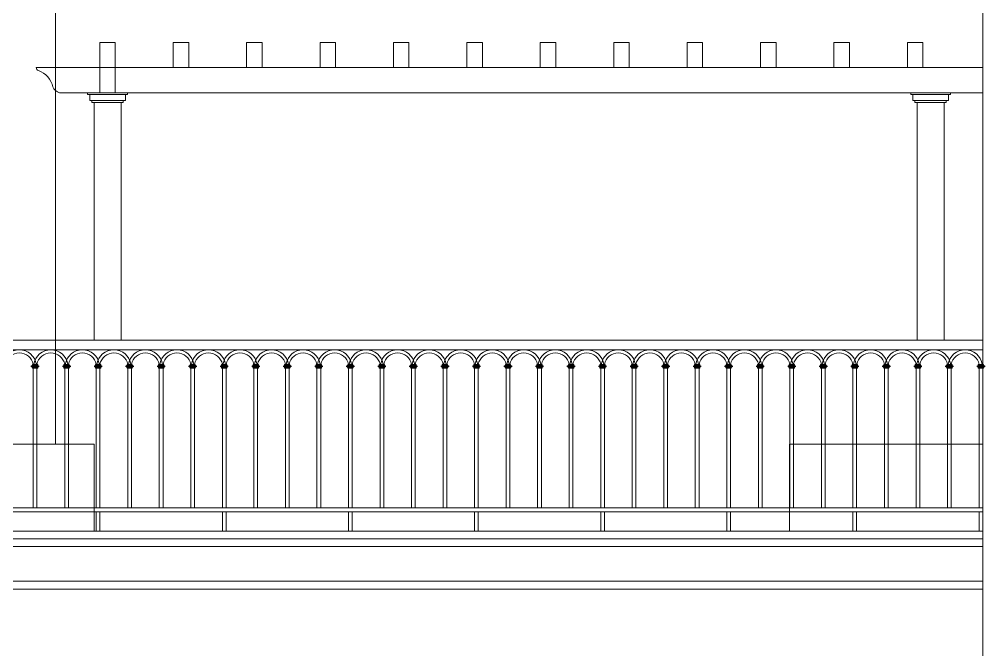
# Model space of a CAD drawing. Header units: millimetres. Extents: x 33748 to 451939, y -263262 to 62681.
# Drawn here: x 348388 to 353385, y -180863 to -177598 of the extents above; entities that cross this region are included whole.
import ezdxf

# ---------------------------------------------------------------- set-up
doc = ezdxf.new("R2010")
doc.units = ezdxf.units.MM
for name, color, linetype, lineweight in [('-FURNITURE', 46, 'Continuous', 9), ('-HATCH', 8, 'Continuous', 5), ('-LINE1', 7, 'Continuous', 18)]:
    doc.layers.add(name, color=color, linetype=linetype, lineweight=lineweight)

# ---------------------------------------------------------------- blocks, each defined once
blk = doc.blocks.new('A$C40d04d36')
for p, q in [((8.8, 988.8), (6557, 988.8)), ((8.8, 938.8), (6557, 938.8)), ((1640.3, 859), (1632, 854)), ((1632, 854), (1632, 852)), ((1641.8, 854), (1632, 854)), ((1632, 852), (1640.3, 847)), ((1641.8, 852), (1632, 852)), ((1637.9, 863), (1637.9, 861)), ((1637.9, 863), (1641.8, 863)), ((1637.9, 861), (1640.3, 861)), ((1640.3, 861), (1640.3, 859)), ((1640.3, 861), (1641.8, 861)), ((1640.3, 859), (1662.6, 859)), ((1641.8, 863), (1661, 863)), ((1661, 861), (1641.8, 861)), ((1641.8, 852), (1641.8, 854)), ((1641.8, 854), (1661, 854)), ((1641.8, 852), (1661, 852)), ((1661, 863), (1665, 863)), ((1661, 861), (1662.6, 861)), ((1661, 854), (1661, 852)), ((1661, 854), (1670.9, 854)), ((1661, 852), (1670.9, 852)), ((1662.6, 859), (1662.6, 861)), ((1662.6, 861), (1665, 861)), ((1670.9, 854), (1662.6, 859)), ((1662.6, 847), (1670.9, 852)), ((1665, 861), (1665, 863)), ((1670.9, 852), (1670.9, 854)), ((1803.4, 859), (1795.2, 854)), ((1795.2, 854), (1795.2, 852)), ((1805, 854), (1795.2, 854)), ((1795.2, 852), (1803.4, 847)), ((1805, 852), (1795.2, 852)), ((1801, 863), (1801, 861)), ((1801, 863), (1805, 863)), ((1801, 861), (1803.4, 861)), ((1803.4, 861), (1803.4, 859)), ((1803.4, 861), (1805, 861)), ((1803.4, 859), (1825.8, 859)), ((1805, 863), (1824.2, 863)), ((1824.2, 861), (1805, 861)), ((1805, 852), (1805, 854)), ((1805, 854), (1824.2, 854)), ((1805, 852), (1824.2, 852)), ((1824.2, 863), (1828.2, 863)), ((1824.2, 861), (1825.8, 861)), ((1824.2, 854), (1824.2, 852)), ((1824.2, 854), (1834.1, 854)), ((1824.2, 852), (1834.1, 852)), ((1825.8, 859), (1825.8, 861)), ((1825.8, 861), (1828.2, 861)), ((1834.1, 854), (1825.8, 859)), ((1825.8, 847), (1834.1, 852)), ((1828.2, 861), (1828.2, 863)), ((1834.1, 852), (1834.1, 854)), ((1966.6, 859), (1958.4, 854)), ((1958.4, 854), (1958.4, 852)), ((1968.2, 854), (1958.4, 854)), ((1958.4, 852), (1966.6, 847)), ((1968.2, 852), (1958.4, 852)), ((1964.2, 863), (1964.2, 861)), ((1964.2, 863), (1968.2, 863)), ((1964.2, 861), (1966.6, 861)), ((1966.6, 861), (1966.6, 859)), ((1966.6, 861), (1968.2, 861)), ((1966.6, 859), (1989, 859)), ((1968.2, 863), (1987.4, 863)), ((1987.4, 861), (1968.2, 861)), ((1968.2, 852), (1968.2, 854)), ((1968.2, 854), (1987.4, 854)), ((1968.2, 852), (1987.4, 852)), ((1987.4, 863), (1991.4, 863)), ((1987.4, 861), (1989, 861)), ((1987.4, 854), (1987.4, 852)), ((1987.4, 854), (1997.3, 854)), ((1987.4, 852), (1997.3, 852)), ((1989, 859), (1989, 861)), ((1989, 861), (1991.4, 861)), ((1997.3, 854), (1989, 859)), ((1989, 847), (1997.3, 852)), ((1991.4, 861), (1991.4, 863)), ((1997.3, 852), (1997.3, 854)), ((2129.8, 859), (2121.6, 854)), ((2121.6, 854), (2121.6, 852)), ((2131.4, 854), (2121.6, 854)), ((2121.6, 852), (2129.8, 847)), ((2131.4, 852), (2121.6, 852)), ((2127.4, 863), (2127.4, 861)), ((2127.4, 863), (2131.4, 863)), ((2127.4, 861), (2129.8, 861)), ((2129.8, 861), (2129.8, 859)), ((2129.8, 861), (2131.4, 861)), ((2129.8, 859), (2152.2, 859)), ((2131.4, 863), (2150.6, 863)), ((2150.6, 861), (2131.4, 861)), ((2131.4, 852), (2131.4, 854)), ((2131.4, 854), (2150.6, 854)), ((2131.4, 852), (2150.6, 852)), ((2150.6, 863), (2154.6, 863)), ((2150.6, 861), (2152.2, 861)), ((2150.6, 854), (2150.6, 852)), ((2150.6, 854), (2160.5, 854)), ((2150.6, 852), (2160.5, 852)), ((2152.2, 859), (2152.2, 861)), ((2152.2, 861), (2154.6, 861)), ((2160.5, 854), (2152.2, 859)), ((2152.2, 847), (2160.5, 852)), ((2154.6, 861), (2154.6, 863)), ((2160.5, 852), (2160.5, 854)), ((2293, 859), (2284.8, 854)), ((2284.8, 854), (2284.8, 852)), ((2294.6, 854), (2284.8, 854)), ((2284.8, 852), (2293, 847)), ((2294.6, 852), (2284.8, 852)), ((2290.6, 863), (2290.6, 861)), ((2290.6, 863), (2294.6, 863)), ((2290.6, 861), (2293, 861)), ((2293, 861), (2293, 859)), ((2293, 861), (2294.6, 861)), ((2293, 859), (2315.4, 859)), ((2294.6, 863), (2313.8, 863)), ((2313.8, 861), (2294.6, 861)), ((2294.6, 852), (2294.6, 854)), ((2294.6, 854), (2313.8, 854)), ((2294.6, 852), (2313.8, 852)), ((2313.8, 863), (2317.8, 863)), ((2313.8, 861), (2315.4, 861)), ((2313.8, 854), (2313.8, 852)), ((2313.8, 854), (2323.7, 854)), ((2313.8, 852), (2323.7, 852)), ((2315.4, 859), (2315.4, 861)), ((2315.4, 861), (2317.8, 861)), ((2323.7, 854), (2315.4, 859)), ((2315.4, 847), (2323.7, 852)), ((2317.8, 861), (2317.8, 863)), ((2323.7, 852), (2323.7, 854)), ((2456.2, 859), (2448, 854)), ((2448, 854), (2448, 852)), ((2457.8, 854), (2448, 854)), ((2448, 852), (2456.2, 847)), ((2457.8, 852), (2448, 852)), ((2453.8, 863), (2453.8, 861)), ((2453.8, 863), (2457.8, 863)), ((2453.8, 861), (2456.2, 861)), ((2456.2, 861), (2456.2, 859)), ((2456.2, 861), (2457.8, 861)), ((2456.2, 859), (2478.6, 859)), ((2457.8, 863), (2477, 863)), ((2477, 861), (2457.8, 861)), ((2457.8, 852), (2457.8, 854)), ((2457.8, 854), (2477, 854)), ((2457.8, 852), (2477, 852)), ((2477, 863), (2481, 863)), ((2477, 861), (2478.6, 861)), ((2477, 854), (2477, 852)), ((2477, 854), (2486.9, 854)), ((2477, 852), (2486.9, 852)), ((2478.6, 859), (2478.6, 861)), ((2478.6, 861), (2481, 861)), ((2486.9, 854), (2478.6, 859)), ((2478.6, 847), (2486.9, 852)), ((2481, 861), (2481, 863)), ((2486.9, 852), (2486.9, 854)), ((2619.4, 859), (2611.2, 854)), ((2611.2, 854), (2611.2, 852)), ((2621, 854), (2611.2, 854)), ((2611.2, 852), (2619.4, 847)), ((2621, 852), (2611.2, 852)), ((2617, 863), (2617, 861)), ((2617, 863), (2621, 863)), ((2617, 861), (2619.4, 861)), ((2619.4, 861), (2619.4, 859)), ((2619.4, 861), (2621, 861)), ((2619.4, 859), (2641.8, 859)), ((2621, 863), (2640.2, 863)), ((2640.2, 861), (2621, 861)), ((2621, 852), (2621, 854)), ((2621, 854), (2640.2, 854)), ((2621, 852), (2640.2, 852)), ((2640.2, 863), (2644.2, 863)), ((2640.2, 861), (2641.8, 861)), ((2640.2, 854), (2640.2, 852)), ((2640.2, 854), (2650.1, 854)), ((2640.2, 852), (2650.1, 852)), ((2641.8, 859), (2641.8, 861)), ((2641.8, 861), (2644.2, 861)), ((2650.1, 854), (2641.8, 859)), ((2641.8, 847), (2650.1, 852)), ((2644.2, 861), (2644.2, 863)), ((2650.1, 852), (2650.1, 854)), ((2782.6, 859), (2774.4, 854)), ((2774.4, 854), (2774.4, 852)), ((2784.2, 854), (2774.4, 854)), ((2774.4, 852), (2782.6, 847)), ((2784.2, 852), (2774.4, 852)), ((2780.2, 863), (2780.2, 861)), ((2780.2, 863), (2784.2, 863)), ((2780.2, 861), (2782.6, 861)), ((2782.6, 861), (2782.6, 859)), ((2782.6, 861), (2784.2, 861)), ((2782.6, 859), (2805, 859)), ((2784.2, 863), (2803.4, 863)), ((2803.4, 861), (2784.2, 861)), ((2784.2, 852), (2784.2, 854)), ((2784.2, 854), (2803.4, 854)), ((2784.2, 852), (2803.4, 852)), ((2803.4, 863), (2807.4, 863)), ((2803.4, 861), (2805, 861)), ((2803.4, 854), (2803.4, 852)), ((2803.4, 854), (2813.3, 854)), ((2803.4, 852), (2813.3, 852)), ((2805, 859), (2805, 861)), ((2805, 861), (2807.4, 861)), ((2813.3, 854), (2805, 859)), ((2805, 847), (2813.3, 852)), ((2807.4, 861), (2807.4, 863)), ((2813.3, 852), (2813.3, 854)), ((2945.8, 859), (2937.6, 854)), ((2937.6, 854), (2937.6, 852)), ((2947.4, 854), (2937.6, 854)), ((2937.6, 852), (2945.8, 847)), ((2947.4, 852), (2937.6, 852)), ((2943.4, 863), (2943.4, 861)), ((2943.4, 863), (2947.4, 863)), ((2943.4, 861), (2945.8, 861)), ((2945.8, 861), (2945.8, 859)), ((2945.8, 861), (2947.4, 861)), ((2945.8, 859), (2968.2, 859)), ((2947.4, 863), (2966.6, 863)), ((2966.6, 861), (2947.4, 861)), ((2947.4, 852), (2947.4, 854)), ((2947.4, 854), (2966.6, 854)), ((2947.4, 852), (2966.6, 852)), ((2966.6, 863), (2970.6, 863)), ((2966.6, 861), (2968.2, 861)), ((2966.6, 854), (2966.6, 852)), ((2966.6, 854), (2976.5, 854)), ((2966.6, 852), (2976.5, 852)), ((2968.2, 859), (2968.2, 861)), ((2968.2, 861), (2970.6, 861)), ((2976.5, 854), (2968.2, 859)), ((2968.2, 847), (2976.5, 852)), ((2970.6, 861), (2970.6, 863)), ((2976.5, 852), (2976.5, 854)), ((3109, 859), (3100.8, 854)), ((3100.8, 854), (3100.8, 852)), ((3110.6, 854), (3100.8, 854)), ((3100.8, 852), (3109, 847)), ((3110.6, 852), (3100.8, 852)), ((3106.6, 863), (3106.6, 861)), ((3106.6, 863), (3110.6, 863)), ((3106.6, 861), (3109, 861)), ((3109, 861), (3109, 859)), ((3109, 861), (3110.6, 861)), ((3109, 859), (3131.4, 859)), ((3110.6, 863), (3129.8, 863)), ((3129.8, 861), (3110.6, 861)), ((3110.6, 852), (3110.6, 854)), ((3110.6, 854), (3129.8, 854)), ((3110.6, 852), (3129.8, 852)), ((3129.8, 863), (3133.8, 863)), ((3129.8, 861), (3131.4, 861)), ((3129.8, 854), (3129.8, 852)), ((3129.8, 854), (3139.7, 854)), ((3129.8, 852), (3139.7, 852)), ((3131.4, 859), (3131.4, 861)), ((3131.4, 861), (3133.8, 861)), ((3139.7, 854), (3131.4, 859)), ((3131.4, 847), (3139.7, 852)), ((3133.8, 861), (3133.8, 863)), ((3139.7, 852), (3139.7, 854)), ((3272.2, 859), (3264, 854)), ((3264, 854), (3264, 852)), ((3273.8, 854), (3264, 854)), ((3264, 852), (3272.2, 847)), ((3273.8, 852), (3264, 852)), ((3269.8, 863), (3269.8, 861)), ((3269.8, 863), (3273.8, 863)), ((3269.8, 861), (3272.2, 861)), ((3272.2, 861), (3272.2, 859)), ((3272.2, 861), (3273.8, 861)), ((3272.2, 859), (3294.6, 859)), ((3273.8, 863), (3293, 863)), ((3293, 861), (3273.8, 861)), ((3273.8, 852), (3273.8, 854)), ((3273.8, 854), (3293, 854)), ((3273.8, 852), (3293, 852)), ((3293, 863), (3297, 863)), ((3293, 861), (3294.6, 861)), ((3293, 854), (3293, 852)), ((3293, 854), (3302.9, 854)), ((3293, 852), (3302.9, 852)), ((3294.6, 859), (3294.6, 861)), ((3294.6, 861), (3297, 861)), ((3302.9, 854), (3294.6, 859)), ((3294.6, 847), (3302.9, 852)), ((3297, 861), (3297, 863)), ((3302.9, 852), (3302.9, 854)), ((3435.4, 859), (3427.2, 854)), ((3427.2, 854), (3427.2, 852)), ((3437, 854), (3427.2, 854)), ((3427.2, 852), (3435.4, 847)), ((3437, 852), (3427.2, 852)), ((3433, 863), (3433, 861)), ((3433, 863), (3437, 863)), ((3433, 861), (3435.4, 861)), ((3435.4, 861), (3435.4, 859)), ((3435.4, 861), (3437, 861)), ((3435.4, 859), (3457.8, 859)), ((3437, 863), (3456.2, 863)), ((3456.2, 861), (3437, 861)), ((3437, 852), (3437, 854)), ((3437, 854), (3456.2, 854)), ((3437, 852), (3456.2, 852)), ((3456.2, 863), (3460.2, 863)), ((3456.2, 861), (3457.8, 861)), ((3456.2, 854), (3456.2, 852)), ((3456.2, 854), (3466.1, 854)), ((3456.2, 852), (3466.1, 852)), ((3457.8, 859), (3457.8, 861)), ((3457.8, 861), (3460.2, 861)), ((3466.1, 854), (3457.8, 859)), ((3457.8, 847), (3466.1, 852)), ((3460.2, 861), (3460.2, 863)), ((3466.1, 852), (3466.1, 854)), ((3598.6, 859), (3590.4, 854)), ((3590.4, 854), (3590.4, 852)), ((3600.2, 854), (3590.4, 854)), ((3590.4, 852), (3598.6, 847)), ((3600.2, 852), (3590.4, 852)), ((3596.2, 863), (3596.2, 861)), ((3596.2, 863), (3600.2, 863)), ((3596.2, 861), (3598.6, 861)), ((3598.6, 861), (3598.6, 859)), ((3598.6, 861), (3600.2, 861)), ((3598.6, 859), (3621, 859)), ((3600.2, 863), (3619.4, 863)), ((3619.4, 861), (3600.2, 861)), ((3600.2, 852), (3600.2, 854)), ((3600.2, 854), (3619.4, 854)), ((3600.2, 852), (3619.4, 852)), ((3619.4, 863), (3623.4, 863)), ((3619.4, 861), (3621, 861)), ((3619.4, 854), (3619.4, 852)), ((3619.4, 854), (3629.3, 854)), ((3619.4, 852), (3629.3, 852)), ((3621, 859), (3621, 861)), ((3621, 861), (3623.4, 861)), ((3629.3, 854), (3621, 859)), ((3621, 847), (3629.3, 852)), ((3623.4, 861), (3623.4, 863)), ((3629.3, 852), (3629.3, 854)), ((3761.8, 859), (3753.6, 854)), ((3753.6, 854), (3753.6, 852)), ((3763.4, 854), (3753.6, 854)), ((3753.6, 852), (3761.8, 847)), ((3763.4, 852), (3753.6, 852)), ((3759.4, 863), (3759.4, 861)), ((3759.4, 863), (3763.4, 863)), ((3759.4, 861), (3761.8, 861)), ((3761.8, 861), (3761.8, 859)), ((3761.8, 861), (3763.4, 861)), ((3761.8, 859), (3784.2, 859)), ((3763.4, 863), (3782.6, 863)), ((3782.6, 861), (3763.4, 861)), ((3763.4, 852), (3763.4, 854)), ((3763.4, 854), (3782.6, 854)), ((3763.4, 852), (3782.6, 852)), ((3782.6, 863), (3786.6, 863)), ((3782.6, 861), (3784.2, 861)), ((3782.6, 854), (3782.6, 852)), ((3782.6, 854), (3792.5, 854)), ((3782.6, 852), (3792.5, 852)), ((3784.2, 859), (3784.2, 861)), ((3784.2, 861), (3786.6, 861)), ((3792.5, 854), (3784.2, 859)), ((3784.2, 847), (3792.5, 852)), ((3786.6, 861), (3786.6, 863)), ((3792.5, 852), (3792.5, 854)), ((3925, 859), (3916.8, 854)), ((3916.8, 854), (3916.8, 852)), ((3926.6, 854), (3916.8, 854)), ((3916.8, 852), (3925, 847)), ((3926.6, 852), (3916.8, 852)), ((3922.6, 863), (3922.6, 861)), ((3922.6, 863), (3926.6, 863)), ((3922.6, 861), (3925, 861)), ((3925, 861), (3925, 859)), ((3925, 861), (3926.6, 861)), ((3925, 859), (3947.4, 859)), ((3926.6, 863), (3945.8, 863)), ((3945.8, 861), (3926.6, 861)), ((3926.6, 852), (3926.6, 854)), ((3926.6, 854), (3945.8, 854)), ((3926.6, 852), (3945.8, 852)), ((3945.8, 863), (3949.8, 863)), ((3945.8, 861), (3947.4, 861)), ((3945.8, 854), (3945.8, 852)), ((3945.8, 854), (3955.7, 854)), ((3945.8, 852), (3955.7, 852)), ((3947.4, 859), (3947.4, 861)), ((3947.4, 861), (3949.8, 861)), ((3955.7, 854), (3947.4, 859)), ((3947.4, 847), (3955.7, 852)), ((3949.8, 861), (3949.8, 863)), ((3955.7, 852), (3955.7, 854)), ((4088.2, 859), (4080, 854)), ((4080, 854), (4080, 852)), ((4089.8, 854), (4080, 854)), ((4080, 852), (4088.2, 847)), ((4089.8, 852), (4080, 852)), ((4085.8, 863), (4085.8, 861)), ((4085.8, 863), (4089.8, 863)), ((4085.8, 861), (4088.2, 861)), ((4088.2, 861), (4088.2, 859)), ((4088.2, 861), (4089.8, 861)), ((4088.2, 859), (4110.6, 859)), ((4089.8, 863), (4109, 863)), ((4109, 861), (4089.8, 861)), ((4089.8, 852), (4089.8, 854)), ((4089.8, 854), (4109, 854)), ((4089.8, 852), (4109, 852)), ((4109, 863), (4113, 863)), ((4109, 861), (4110.6, 861)), ((4109, 854), (4109, 852)), ((4109, 854), (4118.9, 854)), ((4109, 852), (4118.9, 852)), ((4110.6, 859), (4110.6, 861)), ((4110.6, 861), (4113, 861)), ((4118.9, 854), (4110.6, 859)), ((4110.6, 847), (4118.9, 852)), ((4113, 861), (4113, 863)), ((4118.9, 852), (4118.9, 854)), ((4251.4, 859), (4243.2, 854)), ((4243.2, 854), (4243.2, 852)), ((4253, 854), (4243.2, 854)), ((4243.2, 852), (4251.4, 847)), ((4253, 852), (4243.2, 852)), ((4249, 863), (4249, 861)), ((4249, 863), (4253, 863)), ((4249, 861), (4251.4, 861)), ((4251.4, 861), (4251.4, 859)), ((4251.4, 861), (4253, 861)), ((4251.4, 859), (4273.8, 859)), ((4253, 863), (4272.2, 863)), ((4272.2, 861), (4253, 861)), ((4253, 852), (4253, 854)), ((4253, 854), (4272.2, 854)), ((4253, 852), (4272.2, 852)), ((4272.2, 863), (4276.2, 863)), ((4272.2, 861), (4273.8, 861)), ((4272.2, 854), (4272.2, 852)), ((4272.2, 854), (4282, 854)), ((4272.2, 852), (4282, 852)), ((4273.8, 859), (4273.8, 861)), ((4273.8, 861), (4276.2, 861)), ((4282, 854), (4273.8, 859)), ((4273.8, 847), (4282, 852)), ((4276.2, 861), (4276.2, 863)), ((4282, 852), (4282, 854)), ((4414.6, 859), (4406.4, 854)), ((4406.4, 854), (4406.4, 852)), ((4416.2, 854), (4406.4, 854)), ((4406.4, 852), (4414.6, 847)), ((4416.2, 852), (4406.4, 852)), ((4412.2, 863), (4412.2, 861)), ((4412.2, 863), (4416.2, 863)), ((4412.2, 861), (4414.6, 861)), ((4414.6, 861), (4414.6, 859)), ((4414.6, 861), (4416.2, 861)), ((4414.6, 859), (4437, 859)), ((4416.2, 863), (4435.4, 863)), ((4435.4, 861), (4416.2, 861)), ((4416.2, 852), (4416.2, 854)), ((4416.2, 854), (4435.4, 854)), ((4416.2, 852), (4435.4, 852)), ((4435.4, 863), (4439.4, 863)), ((4435.4, 861), (4437, 861)), ((4435.4, 854), (4435.4, 852)), ((4435.4, 854), (4445.2, 854)), ((4435.4, 852), (4445.2, 852)), ((4437, 859), (4437, 861)), ((4437, 861), (4439.4, 861)), ((4445.2, 854), (4437, 859)), ((4437, 847), (4445.2, 852)), ((4439.4, 861), (4439.4, 863)), ((4445.2, 852), (4445.2, 854)), ((4577.8, 859), (4569.6, 854)), ((4569.6, 854), (4569.6, 852)), ((4579.4, 854), (4569.6, 854)), ((4569.6, 852), (4577.8, 847)), ((4579.4, 852), (4569.6, 852)), ((4575.4, 863), (4575.4, 861)), ((4575.4, 863), (4579.4, 863)), ((4575.4, 861), (4577.8, 861)), ((4577.8, 861), (4577.8, 859)), ((4577.8, 861), (4579.4, 861)), ((4577.8, 859), (4600.2, 859)), ((4579.4, 863), (4598.6, 863)), ((4598.6, 861), (4579.4, 861)), ((4579.4, 852), (4579.4, 854)), ((4579.4, 854), (4598.6, 854)), ((4579.4, 852), (4598.6, 852)), ((4598.6, 863), (4602.6, 863)), ((4598.6, 861), (4600.2, 861)), ((4598.6, 854), (4598.6, 852)), ((4598.6, 854), (4608.4, 854)), ((4598.6, 852), (4608.4, 852)), ((4600.2, 859), (4600.2, 861)), ((4600.2, 861), (4602.6, 861)), ((4608.4, 854), (4600.2, 859)), ((4600.2, 847), (4608.4, 852)), ((4602.6, 861), (4602.6, 863)), ((4608.4, 852), (4608.4, 854)), ((4741, 859), (4732.8, 854)), ((4732.8, 854), (4732.8, 852)), ((4742.6, 854), (4732.8, 854)), ((4732.8, 852), (4741, 847)), ((4742.6, 852), (4732.8, 852)), ((4738.6, 863), (4738.6, 861)), ((4738.6, 863), (4742.6, 863)), ((4738.6, 861), (4741, 861)), ((4741, 861), (4741, 859)), ((4741, 861), (4742.6, 861)), ((4741, 859), (4763.4, 859)), ((4742.6, 863), (4761.8, 863)), ((4761.8, 861), (4742.6, 861)), ((4742.6, 852), (4742.6, 854)), ((4742.6, 854), (4761.8, 854)), ((4742.6, 852), (4761.8, 852)), ((4761.8, 863), (4765.8, 863)), ((4761.8, 861), (4763.4, 861)), ((4761.8, 854), (4761.8, 852)), ((4761.8, 854), (4771.6, 854)), ((4761.8, 852), (4771.6, 852)), ((4763.4, 859), (4763.4, 861)), ((4763.4, 861), (4765.8, 861)), ((4771.6, 854), (4763.4, 859)), ((4763.4, 847), (4771.6, 852)), ((4765.8, 861), (4765.8, 863)), ((4771.6, 852), (4771.6, 854)), ((4904.2, 859), (4896, 854)), ((4896, 854), (4896, 852)), ((4905.8, 854), (4896, 854)), ((4896, 852), (4904.2, 847)), ((4905.8, 852), (4896, 852)), ((4901.8, 863), (4901.8, 861)), ((4901.8, 863), (4905.8, 863)), ((4901.8, 861), (4904.2, 861)), ((4904.2, 861), (4904.2, 859)), ((4904.2, 861), (4905.8, 861)), ((4904.2, 859), (4926.6, 859)), ((4905.8, 863), (4925, 863)), ((4925, 861), (4905.8, 861)), ((4905.8, 852), (4905.8, 854)), ((4905.8, 854), (4925, 854)), ((4905.8, 852), (4925, 852)), ((4925, 863), (4929, 863)), ((4925, 861), (4926.6, 861)), ((4925, 854), (4925, 852)), ((4925, 854), (4934.8, 854)), ((4925, 852), (4934.8, 852)), ((4926.6, 859), (4926.6, 861)), ((4926.6, 861), (4929, 861)), ((4934.8, 854), (4926.6, 859)), ((4926.6, 847), (4934.8, 852)), ((4929, 861), (4929, 863)), ((4934.8, 852), (4934.8, 854)), ((5067.4, 859), (5059.2, 854)), ((5059.2, 854), (5059.2, 852)), ((5069, 854), (5059.2, 854)), ((5059.2, 852), (5067.4, 847)), ((5069, 852), (5059.2, 852)), ((5065, 863), (5065, 861)), ((5065, 863), (5069, 863)), ((5065, 861), (5067.4, 861)), ((5067.4, 861), (5067.4, 859)), ((5067.4, 861), (5069, 861)), ((5067.4, 859), (5089.8, 859)), ((5069, 863), (5088.2, 863)), ((5088.2, 861), (5069, 861)), ((5069, 852), (5069, 854)), ((5069, 854), (5088.2, 854)), ((5069, 852), (5088.2, 852)), ((5088.2, 863), (5092.2, 863)), ((5088.2, 861), (5089.8, 861)), ((5088.2, 854), (5088.2, 852)), ((5088.2, 854), (5098, 854)), ((5088.2, 852), (5098, 852)), ((5089.8, 859), (5089.8, 861)), ((5089.8, 861), (5092.2, 861)), ((5098, 854), (5089.8, 859)), ((5089.8, 847), (5098, 852)), ((5092.2, 861), (5092.2, 863)), ((5098, 852), (5098, 854)), ((5230.6, 859), (5222.4, 854)), ((5222.4, 854), (5222.4, 852)), ((5232.2, 854), (5222.4, 854)), ((5222.4, 852), (5230.6, 847)), ((5232.2, 852), (5222.4, 852)), ((5228.2, 863), (5228.2, 861)), ((5228.2, 863), (5232.2, 863)), ((5228.2, 861), (5230.6, 861)), ((5230.6, 861), (5230.6, 859)), ((5230.6, 861), (5232.2, 861)), ((5230.6, 859), (5253, 859)), ((5232.2, 863), (5251.4, 863)), ((5251.4, 861), (5232.2, 861)), ((5232.2, 852), (5232.2, 854)), ((5232.2, 854), (5251.4, 854)), ((5232.2, 852), (5251.4, 852)), ((5251.4, 863), (5255.4, 863)), ((5251.4, 861), (5253, 861)), ((5251.4, 854), (5251.4, 852)), ((5251.4, 854), (5261.2, 854)), ((5251.4, 852), (5261.2, 852)), ((5253, 859), (5253, 861)), ((5253, 861), (5255.4, 861)), ((5261.2, 854), (5253, 859)), ((5253, 847), (5261.2, 852)), ((5255.4, 861), (5255.4, 863)), ((5261.2, 852), (5261.2, 854)), ((5393.8, 859), (5385.6, 854)), ((5385.6, 854), (5385.6, 852)), ((5395.4, 854), (5385.6, 854)), ((5385.6, 852), (5393.8, 847)), ((5395.4, 852), (5385.6, 852)), ((5391.4, 863), (5391.4, 861)), ((5391.4, 863), (5395.4, 863)), ((5391.4, 861), (5393.8, 861)), ((5393.8, 861), (5393.8, 859)), ((5393.8, 861), (5395.4, 861)), ((5393.8, 859), (5416.2, 859)), ((5395.4, 863), (5414.6, 863)), ((5414.6, 861), (5395.4, 861)), ((5395.4, 852), (5395.4, 854)), ((5395.4, 854), (5414.6, 854)), ((5395.4, 852), (5414.6, 852)), ((5414.6, 863), (5418.6, 863)), ((5414.6, 861), (5416.2, 861)), ((5414.6, 854), (5414.6, 852)), ((5414.6, 854), (5424.4, 854)), ((5414.6, 852), (5424.4, 852)), ((5416.2, 859), (5416.2, 861)), ((5416.2, 861), (5418.6, 861)), ((5424.4, 854), (5416.2, 859)), ((5416.2, 847), (5424.4, 852)), ((5418.6, 861), (5418.6, 863)), ((5424.4, 852), (5424.4, 854)), ((5557, 859), (5548.8, 854)), ((5548.8, 854), (5548.8, 852)), ((5558.6, 854), (5548.8, 854)), ((5548.8, 852), (5557, 847)), ((5558.6, 852), (5548.8, 852)), ((5554.6, 863), (5554.6, 861)), ((5554.6, 863), (5558.6, 863)), ((5554.6, 861), (5557, 861)), ((5557, 861), (5557, 859)), ((5557, 861), (5558.6, 861)), ((5557, 859), (5579.4, 859)), ((5558.6, 863), (5577.8, 863)), ((5577.8, 861), (5558.6, 861)), ((5558.6, 852), (5558.6, 854)), ((5558.6, 854), (5577.8, 854)), ((5558.6, 852), (5577.8, 852)), ((5577.8, 863), (5581.8, 863)), ((5577.8, 861), (5579.4, 861)), ((5577.8, 854), (5577.8, 852)), ((5577.8, 854), (5587.6, 854)), ((5577.8, 852), (5587.6, 852)), ((5579.4, 859), (5579.4, 861)), ((5579.4, 861), (5581.8, 861)), ((5587.6, 854), (5579.4, 859)), ((5579.4, 847), (5587.6, 852)), ((5581.8, 861), (5581.8, 863)), ((5587.6, 852), (5587.6, 854)), ((5720.2, 859), (5712, 854)), ((5712, 854), (5712, 852)), ((5721.8, 854), (5712, 854)), ((5712, 852), (5720.2, 847)), ((5721.8, 852), (5712, 852)), ((5717.8, 863), (5717.8, 861)), ((5717.8, 863), (5721.8, 863)), ((5717.8, 861), (5720.2, 861)), ((5720.2, 861), (5720.2, 859)), ((5720.2, 861), (5721.8, 861)), ((5720.2, 859), (5742.6, 859)), ((5721.8, 863), (5741, 863)), ((5741, 861), (5721.8, 861)), ((5721.8, 852), (5721.8, 854)), ((5721.8, 854), (5741, 854)), ((5721.8, 852), (5741, 852)), ((5741, 863), (5745, 863)), ((5741, 861), (5742.6, 861)), ((5741, 854), (5741, 852)), ((5741, 854), (5750.8, 854)), ((5741, 852), (5750.8, 852)), ((5742.6, 859), (5742.6, 861)), ((5742.6, 861), (5745, 861)), ((5750.8, 854), (5742.6, 859)), ((5742.6, 847), (5750.8, 852)), ((5745, 861), (5745, 863)), ((5750.8, 852), (5750.8, 854)), ((5883.4, 859), (5875.2, 854)), ((5875.2, 854), (5875.2, 852)), ((5885, 854), (5875.2, 854)), ((5875.2, 852), (5883.4, 847)), ((5885, 852), (5875.2, 852)), ((5881, 863), (5881, 861)), ((5881, 863), (5885, 863)), ((5881, 861), (5883.4, 861)), ((5883.4, 861), (5883.4, 859)), ((5883.4, 861), (5885, 861)), ((5883.4, 859), (5905.8, 859)), ((5885, 863), (5904.2, 863)), ((5904.2, 861), (5885, 861)), ((5885, 852), (5885, 854)), ((5885, 854), (5904.2, 854)), ((5885, 852), (5904.2, 852)), ((5904.2, 863), (5908.2, 863)), ((5904.2, 861), (5905.8, 861)), ((5904.2, 854), (5904.2, 852)), ((5904.2, 854), (5914, 854)), ((5904.2, 852), (5914, 852)), ((5905.8, 859), (5905.8, 861)), ((5905.8, 861), (5908.2, 861)), ((5914, 854), (5905.8, 859)), ((5905.8, 847), (5914, 852)), ((5908.2, 861), (5908.2, 863)), ((5914, 852), (5914, 854)), ((6046.6, 859), (6038.4, 854)), ((6038.4, 854), (6038.4, 852)), ((6048.2, 854), (6038.4, 854)), ((6038.4, 852), (6046.6, 847)), ((6048.2, 852), (6038.4, 852)), ((6044.2, 863), (6044.2, 861)), ((6044.2, 863), (6048.2, 863)), ((6044.2, 861), (6046.6, 861)), ((6046.6, 861), (6046.6, 859)), ((6046.6, 861), (6048.2, 861)), ((6046.6, 859), (6069, 859)), ((6048.2, 863), (6067.4, 863)), ((6067.4, 861), (6048.2, 861)), ((6048.2, 852), (6048.2, 854)), ((6048.2, 854), (6067.4, 854)), ((6048.2, 852), (6067.4, 852)), ((6067.4, 863), (6071.4, 863)), ((6067.4, 861), (6069, 861)), ((6067.4, 854), (6067.4, 852)), ((6067.4, 854), (6077.2, 854)), ((6067.4, 852), (6077.2, 852)), ((6069, 859), (6069, 861)), ((6069, 861), (6071.4, 861)), ((6077.2, 854), (6069, 859)), ((6069, 847), (6077.2, 852)), ((6071.4, 861), (6071.4, 863)), ((6077.2, 852), (6077.2, 854)), ((6209.8, 859), (6201.6, 854)), ((6201.6, 854), (6201.6, 852)), ((6211.4, 854), (6201.6, 854)), ((6201.6, 852), (6209.8, 847)), ((6211.4, 852), (6201.6, 852)), ((6207.4, 863), (6207.4, 861)), ((6207.4, 863), (6211.4, 863)), ((6207.4, 861), (6209.8, 861)), ((6209.8, 861), (6209.8, 859)), ((6209.8, 861), (6211.4, 861)), ((6209.8, 859), (6232.2, 859)), ((6211.4, 863), (6230.6, 863)), ((6230.6, 861), (6211.4, 861)), ((6211.4, 852), (6211.4, 854)), ((6211.4, 854), (6230.6, 854)), ((6211.4, 852), (6230.6, 852)), ((6230.6, 863), (6234.6, 863)), ((6230.6, 861), (6232.2, 861)), ((6230.6, 854), (6230.6, 852)), ((6230.6, 854), (6240.4, 854)), ((6230.6, 852), (6240.4, 852)), ((6232.2, 859), (6232.2, 861)), ((6232.2, 861), (6234.6, 861)), ((6240.4, 854), (6232.2, 859)), ((6232.2, 847), (6240.4, 852)), ((6234.6, 861), (6234.6, 863)), ((6240.4, 852), (6240.4, 854)), ((6373, 859), (6364.8, 854)), ((6364.8, 854), (6364.8, 852)), ((6374.6, 854), (6364.8, 854)), ((6364.8, 852), (6373, 847)), ((6374.6, 852), (6364.8, 852)), ((6370.6, 863), (6370.6, 861)), ((6370.6, 863), (6374.6, 863)), ((6370.6, 861), (6373, 861)), ((6373, 861), (6373, 859)), ((6373, 861), (6374.6, 861)), ((6373, 859), (6395.4, 859)), ((6374.6, 863), (6393.8, 863)), ((6393.8, 861), (6374.6, 861)), ((6374.6, 852), (6374.6, 854)), ((6374.6, 854), (6393.8, 854)), ((6374.6, 852), (6393.8, 852)), ((6393.8, 863), (6397.8, 863)), ((6393.8, 861), (6395.4, 861)), ((6393.8, 854), (6393.8, 852)), ((6393.8, 854), (6403.6, 854)), ((6393.8, 852), (6403.6, 852)), ((6395.4, 859), (6395.4, 861)), ((6395.4, 861), (6397.8, 861)), ((6403.6, 854), (6395.4, 859)), ((6395.4, 847), (6403.6, 852)), ((6397.8, 861), (6397.8, 863)), ((6403.6, 852), (6403.6, 854)), ((6536.2, 859), (6528, 854)), ((6528, 854), (6528, 852)), ((6537.8, 854), (6528, 854)), ((6528, 852), (6536.2, 847)), ((6537.8, 852), (6528, 852)), ((6533.8, 863), (6533.8, 861)), ((6533.8, 863), (6537.8, 863)), ((6533.8, 861), (6536.2, 861)), ((6536.2, 861), (6536.2, 859)), ((6536.2, 861), (6537.8, 861)), ((6536.2, 859), (6558.6, 859)), ((6537.8, 863), (6557, 863)), ((6557, 861), (6537.8, 861)), ((6537.8, 852), (6537.8, 854)), ((6537.8, 854), (6557, 854)), ((6537.8, 852), (6557, 852)), ((6557, 863), (6561, 863)), ((6557, 861), (6558.6, 861)), ((6557, 854), (6557, 852)), ((6557, 854), (6566.8, 854)), ((6557, 852), (6566.8, 852)), ((6558.6, 859), (6558.6, 861)), ((6558.6, 861), (6561, 861)), ((6566.8, 854), (6558.6, 859)), ((6558.6, 847), (6566.8, 852)), ((6561, 861), (6561, 863)), ((6566.8, 852), (6566.8, 854)), ((1637.9, 845), (1637.9, 843)), ((1637.9, 845), (1640.3, 845)), ((1637.9, 843), (1641.8, 843)), ((1640.3, 847), (1640.3, 845)), ((1640.3, 847), (1662.6, 847)), ((1640.3, 845), (1641.8, 845)), ((1661, 845), (1641.8, 845)), ((1641.8, 120), (1641.8, 843)), ((1641.8, 843), (1661, 843)), ((1661, 845), (1662.6, 845)), ((1661, 843), (1661, 120)), ((1661, 843), (1665, 843)), ((1662.6, 845), (1662.6, 847)), ((1662.6, 845), (1665, 845)), ((1665, 843), (1665, 845)), ((1801, 845), (1801, 843)), ((1801, 845), (1803.4, 845)), ((1801, 843), (1805, 843)), ((1803.4, 847), (1803.4, 845)), ((1803.4, 847), (1825.8, 847)), ((1803.4, 845), (1805, 845)), ((1824.2, 845), (1805, 845)), ((1805, 120), (1805, 843)), ((1805, 843), (1824.2, 843)), ((1824.2, 845), (1825.8, 845)), ((1824.2, 843), (1824.2, 120)), ((1824.2, 843), (1828.2, 843)), ((1825.8, 845), (1825.8, 847)), ((1825.8, 845), (1828.2, 845)), ((1828.2, 843), (1828.2, 845)), ((1964.2, 845), (1964.2, 843)), ((1964.2, 845), (1966.6, 845)), ((1964.2, 843), (1968.2, 843)), ((1966.6, 847), (1966.6, 845)), ((1966.6, 847), (1989, 847)), ((1966.6, 845), (1968.2, 845)), ((1987.4, 845), (1968.2, 845)), ((1968.2, 120), (1968.2, 843)), ((1968.2, 843), (1987.4, 843)), ((1987.4, 845), (1989, 845)), ((1987.4, 843), (1987.4, 120)), ((1987.4, 843), (1991.4, 843)), ((1989, 845), (1989, 847)), ((1989, 845), (1991.4, 845)), ((1991.4, 843), (1991.4, 845)), ((2127.4, 845), (2127.4, 843)), ((2127.4, 845), (2129.8, 845)), ((2127.4, 843), (2131.4, 843)), ((2129.8, 847), (2129.8, 845)), ((2129.8, 847), (2152.2, 847)), ((2129.8, 845), (2131.4, 845)), ((2150.6, 845), (2131.4, 845)), ((2131.4, 120), (2131.4, 843)), ((2131.4, 843), (2150.6, 843)), ((2150.6, 845), (2152.2, 845)), ((2150.6, 843), (2150.6, 120)), ((2150.6, 843), (2154.6, 843)), ((2152.2, 845), (2152.2, 847)), ((2152.2, 845), (2154.6, 845)), ((2154.6, 843), (2154.6, 845)), ((2290.6, 845), (2290.6, 843)), ((2290.6, 845), (2293, 845)), ((2290.6, 843), (2294.6, 843)), ((2293, 847), (2293, 845)), ((2293, 847), (2315.4, 847)), ((2293, 845), (2294.6, 845)), ((2313.8, 845), (2294.6, 845)), ((2294.6, 120), (2294.6, 843)), ((2294.6, 843), (2313.8, 843)), ((2313.8, 845), (2315.4, 845)), ((2313.8, 843), (2313.8, 120)), ((2313.8, 843), (2317.8, 843)), ((2315.4, 845), (2315.4, 847)), ((2315.4, 845), (2317.8, 845)), ((2317.8, 843), (2317.8, 845)), ((2453.8, 845), (2453.8, 843)), ((2453.8, 845), (2456.2, 845)), ((2453.8, 843), (2457.8, 843)), ((2456.2, 847), (2456.2, 845)), ((2456.2, 847), (2478.6, 847)), ((2456.2, 845), (2457.8, 845)), ((2477, 845), (2457.8, 845)), ((2457.8, 120), (2457.8, 843)), ((2457.8, 843), (2477, 843)), ((2477, 845), (2478.6, 845)), ((2477, 843), (2477, 120)), ((2477, 843), (2481, 843)), ((2478.6, 845), (2478.6, 847)), ((2478.6, 845), (2481, 845)), ((2481, 843), (2481, 845)), ((2617, 845), (2617, 843)), ((2617, 845), (2619.4, 845)), ((2617, 843), (2621, 843)), ((2619.4, 847), (2619.4, 845)), ((2619.4, 847), (2641.8, 847)), ((2619.4, 845), (2621, 845)), ((2640.2, 845), (2621, 845)), ((2621, 120), (2621, 843)), ((2621, 843), (2640.2, 843)), ((2640.2, 845), (2641.8, 845)), ((2640.2, 843), (2640.2, 120)), ((2640.2, 843), (2644.2, 843)), ((2641.8, 845), (2641.8, 847)), ((2641.8, 845), (2644.2, 845)), ((2644.2, 843), (2644.2, 845)), ((2780.2, 845), (2780.2, 843)), ((2780.2, 845), (2782.6, 845)), ((2780.2, 843), (2784.2, 843)), ((2782.6, 847), (2782.6, 845)), ((2782.6, 847), (2805, 847)), ((2782.6, 845), (2784.2, 845)), ((2803.4, 845), (2784.2, 845)), ((2784.2, 120), (2784.2, 843)), ((2784.2, 843), (2803.4, 843)), ((2803.4, 845), (2805, 845)), ((2803.4, 843), (2803.4, 120)), ((2803.4, 843), (2807.4, 843)), ((2805, 845), (2805, 847)), ((2805, 845), (2807.4, 845)), ((2807.4, 843), (2807.4, 845)), ((2943.4, 845), (2943.4, 843)), ((2943.4, 845), (2945.8, 845)), ((2943.4, 843), (2947.4, 843)), ((2945.8, 847), (2945.8, 845)), ((2945.8, 847), (2968.2, 847)), ((2945.8, 845), (2947.4, 845)), ((2966.6, 845), (2947.4, 845)), ((2947.4, 120), (2947.4, 843)), ((2947.4, 843), (2966.6, 843)), ((2966.6, 845), (2968.2, 845)), ((2966.6, 843), (2966.6, 120)), ((2966.6, 843), (2970.6, 843)), ((2968.2, 845), (2968.2, 847)), ((2968.2, 845), (2970.6, 845)), ((2970.6, 843), (2970.6, 845)), ((3106.6, 845), (3106.6, 843)), ((3106.6, 845), (3109, 845)), ((3106.6, 843), (3110.6, 843)), ((3109, 847), (3109, 845)), ((3109, 847), (3131.4, 847)), ((3109, 845), (3110.6, 845)), ((3129.8, 845), (3110.6, 845)), ((3110.6, 120), (3110.6, 843)), ((3110.6, 843), (3129.8, 843)), ((3129.8, 845), (3131.4, 845)), ((3129.8, 843), (3129.8, 120)), ((3129.8, 843), (3133.8, 843)), ((3131.4, 845), (3131.4, 847)), ((3131.4, 845), (3133.8, 845)), ((3133.8, 843), (3133.8, 845)), ((3269.8, 845), (3269.8, 843)), ((3269.8, 845), (3272.2, 845)), ((3269.8, 843), (3273.8, 843)), ((3272.2, 847), (3272.2, 845)), ((3272.2, 847), (3294.6, 847)), ((3272.2, 845), (3273.8, 845)), ((3293, 845), (3273.8, 845)), ((3273.8, 120), (3273.8, 843)), ((3273.8, 843), (3293, 843)), ((3293, 845), (3294.6, 845)), ((3293, 843), (3293, 120)), ((3293, 843), (3297, 843)), ((3294.6, 845), (3294.6, 847)), ((3294.6, 845), (3297, 845)), ((3297, 843), (3297, 845)), ((3433, 845), (3433, 843)), ((3433, 845), (3435.4, 845)), ((3433, 843), (3437, 843)), ((3435.4, 847), (3435.4, 845)), ((3435.4, 847), (3457.8, 847)), ((3435.4, 845), (3437, 845)), ((3456.2, 845), (3437, 845)), ((3437, 120), (3437, 843)), ((3437, 843), (3456.2, 843)), ((3456.2, 845), (3457.8, 845)), ((3456.2, 843), (3456.2, 120)), ((3456.2, 843), (3460.2, 843)), ((3457.8, 845), (3457.8, 847)), ((3457.8, 845), (3460.2, 845)), ((3460.2, 843), (3460.2, 845)), ((3596.2, 845), (3596.2, 843)), ((3596.2, 845), (3598.6, 845)), ((3596.2, 843), (3600.2, 843)), ((3598.6, 847), (3598.6, 845)), ((3598.6, 847), (3621, 847)), ((3598.6, 845), (3600.2, 845)), ((3619.4, 845), (3600.2, 845)), ((3600.2, 120), (3600.2, 843)), ((3600.2, 843), (3619.4, 843)), ((3619.4, 845), (3621, 845)), ((3619.4, 843), (3619.4, 120)), ((3619.4, 843), (3623.4, 843)), ((3621, 845), (3621, 847)), ((3621, 845), (3623.4, 845)), ((3623.4, 843), (3623.4, 845)), ((3759.4, 845), (3759.4, 843)), ((3759.4, 845), (3761.8, 845)), ((3759.4, 843), (3763.4, 843)), ((3761.8, 847), (3761.8, 845)), ((3761.8, 847), (3784.2, 847)), ((3761.8, 845), (3763.4, 845)), ((3782.6, 845), (3763.4, 845)), ((3763.4, 120), (3763.4, 843)), ((3763.4, 843), (3782.6, 843)), ((3782.6, 845), (3784.2, 845)), ((3782.6, 843), (3782.6, 120)), ((3782.6, 843), (3786.6, 843)), ((3784.2, 845), (3784.2, 847)), ((3784.2, 845), (3786.6, 845)), ((3786.6, 843), (3786.6, 845)), ((3922.6, 845), (3922.6, 843)), ((3922.6, 845), (3925, 845)), ((3922.6, 843), (3926.6, 843)), ((3925, 847), (3925, 845)), ((3925, 847), (3947.4, 847)), ((3925, 845), (3926.6, 845)), ((3945.8, 845), (3926.6, 845)), ((3926.6, 120), (3926.6, 843)), ((3926.6, 843), (3945.8, 843)), ((3945.8, 845), (3947.4, 845)), ((3945.8, 843), (3945.8, 120)), ((3945.8, 843), (3949.8, 843)), ((3947.4, 845), (3947.4, 847)), ((3947.4, 845), (3949.8, 845)), ((3949.8, 843), (3949.8, 845)), ((4085.8, 845), (4085.8, 843)), ((4085.8, 845), (4088.2, 845)), ((4085.8, 843), (4089.8, 843)), ((4088.2, 847), (4088.2, 845)), ((4088.2, 847), (4110.6, 847)), ((4088.2, 845), (4089.8, 845)), ((4109, 845), (4089.8, 845)), ((4089.8, 120), (4089.8, 843)), ((4089.8, 843), (4109, 843)), ((4109, 845), (4110.6, 845)), ((4109, 843), (4109, 120)), ((4109, 843), (4113, 843)), ((4110.6, 845), (4110.6, 847)), ((4110.6, 845), (4113, 845)), ((4113, 843), (4113, 845)), ((4249, 845), (4249, 843)), ((4249, 845), (4251.4, 845)), ((4249, 843), (4253, 843)), ((4251.4, 847), (4251.4, 845)), ((4251.4, 847), (4273.8, 847)), ((4251.4, 845), (4253, 845)), ((4272.2, 845), (4253, 845)), ((4253, 120), (4253, 843)), ((4253, 843), (4272.2, 843)), ((4272.2, 845), (4273.8, 845)), ((4272.2, 843), (4272.2, 120)), ((4272.2, 843), (4276.2, 843)), ((4273.8, 845), (4273.8, 847)), ((4273.8, 845), (4276.2, 845)), ((4276.2, 843), (4276.2, 845)), ((4412.2, 845), (4412.2, 843)), ((4412.2, 845), (4414.6, 845)), ((4412.2, 843), (4416.2, 843)), ((4414.6, 847), (4414.6, 845)), ((4414.6, 847), (4437, 847)), ((4414.6, 845), (4416.2, 845)), ((4435.4, 845), (4416.2, 845)), ((4416.2, 120), (4416.2, 843)), ((4416.2, 843), (4435.4, 843)), ((4435.4, 845), (4437, 845)), ((4435.4, 843), (4435.4, 120)), ((4435.4, 843), (4439.4, 843)), ((4437, 845), (4437, 847)), ((4437, 845), (4439.4, 845)), ((4439.4, 843), (4439.4, 845)), ((4575.4, 845), (4575.4, 843)), ((4575.4, 845), (4577.8, 845)), ((4575.4, 843), (4579.4, 843)), ((4577.8, 847), (4577.8, 845)), ((4577.8, 847), (4600.2, 847)), ((4577.8, 845), (4579.4, 845)), ((4598.6, 845), (4579.4, 845)), ((4579.4, 120), (4579.4, 843)), ((4579.4, 843), (4598.6, 843)), ((4598.6, 845), (4600.2, 845)), ((4598.6, 843), (4598.6, 120)), ((4598.6, 843), (4602.6, 843)), ((4600.2, 845), (4600.2, 847)), ((4600.2, 845), (4602.6, 845)), ((4602.6, 843), (4602.6, 845)), ((4738.6, 845), (4738.6, 843)), ((4738.6, 845), (4741, 845)), ((4738.6, 843), (4742.6, 843)), ((4741, 847), (4741, 845)), ((4741, 847), (4763.4, 847)), ((4741, 845), (4742.6, 845)), ((4761.8, 845), (4742.6, 845)), ((4742.6, 120), (4742.6, 843)), ((4742.6, 843), (4761.8, 843)), ((4761.8, 845), (4763.4, 845)), ((4761.8, 843), (4761.8, 120)), ((4761.8, 843), (4765.8, 843)), ((4763.4, 845), (4763.4, 847)), ((4763.4, 845), (4765.8, 845)), ((4765.8, 843), (4765.8, 845)), ((4901.8, 845), (4901.8, 843)), ((4901.8, 845), (4904.2, 845)), ((4901.8, 843), (4905.8, 843)), ((4904.2, 847), (4904.2, 845)), ((4904.2, 847), (4926.6, 847)), ((4904.2, 845), (4905.8, 845)), ((4925, 845), (4905.8, 845)), ((4905.8, 120), (4905.8, 843)), ((4905.8, 843), (4925, 843)), ((4925, 845), (4926.6, 845)), ((4925, 843), (4925, 120)), ((4925, 843), (4929, 843)), ((4926.6, 845), (4926.6, 847)), ((4926.6, 845), (4929, 845)), ((4929, 843), (4929, 845)), ((5065, 845), (5065, 843)), ((5065, 845), (5067.4, 845)), ((5065, 843), (5069, 843)), ((5067.4, 847), (5067.4, 845)), ((5067.4, 847), (5089.8, 847)), ((5067.4, 845), (5069, 845)), ((5088.2, 845), (5069, 845)), ((5069, 120), (5069, 843)), ((5069, 843), (5088.2, 843)), ((5088.2, 845), (5089.8, 845)), ((5088.2, 843), (5088.2, 120)), ((5088.2, 843), (5092.2, 843)), ((5089.8, 845), (5089.8, 847)), ((5089.8, 845), (5092.2, 845)), ((5092.2, 843), (5092.2, 845)), ((5228.2, 845), (5228.2, 843)), ((5228.2, 845), (5230.6, 845)), ((5228.2, 843), (5232.2, 843)), ((5230.6, 847), (5230.6, 845)), ((5230.6, 847), (5253, 847)), ((5230.6, 845), (5232.2, 845)), ((5251.4, 845), (5232.2, 845)), ((5232.2, 120), (5232.2, 843)), ((5232.2, 843), (5251.4, 843)), ((5251.4, 845), (5253, 845)), ((5251.4, 843), (5251.4, 120)), ((5251.4, 843), (5255.4, 843)), ((5253, 845), (5253, 847)), ((5253, 845), (5255.4, 845)), ((5255.4, 843), (5255.4, 845)), ((5391.4, 845), (5391.4, 843)), ((5391.4, 845), (5393.8, 845)), ((5391.4, 843), (5395.4, 843)), ((5393.8, 847), (5393.8, 845)), ((5393.8, 847), (5416.2, 847)), ((5393.8, 845), (5395.4, 845)), ((5414.6, 845), (5395.4, 845)), ((5395.4, 120), (5395.4, 843)), ((5395.4, 843), (5414.6, 843)), ((5414.6, 845), (5416.2, 845)), ((5414.6, 843), (5414.6, 120)), ((5414.6, 843), (5418.6, 843)), ((5416.2, 845), (5416.2, 847)), ((5416.2, 845), (5418.6, 845)), ((5418.6, 843), (5418.6, 845)), ((5554.6, 845), (5554.6, 843)), ((5554.6, 845), (5557, 845)), ((5554.6, 843), (5558.6, 843)), ((5557, 847), (5557, 845)), ((5557, 847), (5579.4, 847)), ((5557, 845), (5558.6, 845)), ((5577.8, 845), (5558.6, 845)), ((5558.6, 120), (5558.6, 843)), ((5558.6, 843), (5577.8, 843)), ((5577.8, 845), (5579.4, 845)), ((5577.8, 843), (5577.8, 120)), ((5577.8, 843), (5581.8, 843)), ((5579.4, 845), (5579.4, 847)), ((5579.4, 845), (5581.8, 845)), ((5581.8, 843), (5581.8, 845)), ((5717.8, 845), (5717.8, 843)), ((5717.8, 845), (5720.2, 845)), ((5717.8, 843), (5721.8, 843)), ((5720.2, 847), (5720.2, 845)), ((5720.2, 847), (5742.6, 847)), ((5720.2, 845), (5721.8, 845)), ((5741, 845), (5721.8, 845)), ((5721.8, 120), (5721.8, 843)), ((5721.8, 843), (5741, 843)), ((5741, 845), (5742.6, 845)), ((5741, 843), (5741, 120)), ((5741, 843), (5745, 843)), ((5742.6, 845), (5742.6, 847)), ((5742.6, 845), (5745, 845)), ((5745, 843), (5745, 845)), ((5881, 845), (5881, 843)), ((5881, 845), (5883.4, 845)), ((5881, 843), (5885, 843)), ((5883.4, 847), (5883.4, 845)), ((5883.4, 847), (5905.8, 847)), ((5883.4, 845), (5885, 845)), ((5904.2, 845), (5885, 845)), ((5885, 120), (5885, 843)), ((5885, 843), (5904.2, 843)), ((5904.2, 845), (5905.8, 845)), ((5904.2, 843), (5904.2, 120)), ((5904.2, 843), (5908.2, 843)), ((5905.8, 845), (5905.8, 847)), ((5905.8, 845), (5908.2, 845)), ((5908.2, 843), (5908.2, 845)), ((6044.2, 845), (6044.2, 843)), ((6044.2, 845), (6046.6, 845)), ((6044.2, 843), (6048.2, 843)), ((6046.6, 847), (6046.6, 845)), ((6046.6, 847), (6069, 847)), ((6046.6, 845), (6048.2, 845)), ((6067.4, 845), (6048.2, 845)), ((6048.2, 120), (6048.2, 843)), ((6048.2, 843), (6067.4, 843)), ((6067.4, 845), (6069, 845)), ((6067.4, 843), (6067.4, 120)), ((6067.4, 843), (6071.4, 843)), ((6069, 845), (6069, 847)), ((6069, 845), (6071.4, 845)), ((6071.4, 843), (6071.4, 845)), ((6207.4, 845), (6207.4, 843)), ((6207.4, 845), (6209.8, 845)), ((6207.4, 843), (6211.4, 843)), ((6209.8, 847), (6209.8, 845)), ((6209.8, 847), (6232.2, 847)), ((6209.8, 845), (6211.4, 845)), ((6230.6, 845), (6211.4, 845)), ((6211.4, 120), (6211.4, 843)), ((6211.4, 843), (6230.6, 843)), ((6230.6, 845), (6232.2, 845)), ((6230.6, 843), (6230.6, 120)), ((6230.6, 843), (6234.6, 843)), ((6232.2, 845), (6232.2, 847)), ((6232.2, 845), (6234.6, 845)), ((6234.6, 843), (6234.6, 845)), ((6370.6, 845), (6370.6, 843)), ((6370.6, 845), (6373, 845)), ((6370.6, 843), (6374.6, 843)), ((6373, 847), (6373, 845)), ((6373, 847), (6395.4, 847)), ((6373, 845), (6374.6, 845)), ((6393.8, 845), (6374.6, 845)), ((6374.6, 120), (6374.6, 843)), ((6374.6, 843), (6393.8, 843)), ((6393.8, 845), (6395.4, 845)), ((6393.8, 843), (6393.8, 120)), ((6393.8, 843), (6397.8, 843)), ((6395.4, 845), (6395.4, 847)), ((6395.4, 845), (6397.8, 845)), ((6397.8, 843), (6397.8, 845)), ((6533.8, 845), (6533.8, 843)), ((6533.8, 845), (6536.2, 845)), ((6533.8, 843), (6537.8, 843)), ((6536.2, 847), (6536.2, 845)), ((6536.2, 847), (6558.6, 847)), ((6536.2, 845), (6537.8, 845)), ((6557, 845), (6537.8, 845)), ((6537.8, 120), (6537.8, 843)), ((6537.8, 843), (6557, 843)), ((6557, 845), (6558.6, 845)), ((6557, 843), (6557, 120)), ((6557, 843), (6561, 843)), ((6558.6, 845), (6558.6, 847)), ((6558.6, 845), (6561, 845)), ((6561, 843), (6561, 845)), ((8.8, 120), (6557, 120)), ((8.8, 100), (6557, 100))]:
    blk.add_line(p, q)
for points in [[(1987.4, 100), (1968.2, 100), (1968.2, 0), (1987.4, 0)], [(2640.2, 100), (2621, 100), (2621, 0), (2640.2, 0)], [(3293, 100), (3273.8, 100), (3273.8, 0), (3293, 0)], [(3945.8, 100), (3926.6, 100), (3926.6, 0), (3945.8, 0)], [(4598.6, 100), (4579.4, 100), (4579.4, 0), (4598.6, 0)], [(5251.4, 100), (5232.2, 100), (5232.2, 0), (5251.4, 0)], [(5904.2, 100), (5885, 100), (5885, 0), (5904.2, 0)], [(6557, 100), (6537.8, 100), (6537.8, 0), (6557, 0)]]:
    blk.add_lwpolyline(points, close=True)
for centre, radius, start, end in [((1569.8, 849.8), 89.2, 8.5304, 171.4696), ((1569.8, 849.8), 73.2, 10.4137, 169.5863), ((1733, 849.8), 89.2, 8.5304, 171.4696), ((1733, 849.8), 73.2, 10.4137, 169.5863), ((1896.2, 849.8), 89.2, 8.5304, 171.4696), ((1896.2, 849.8), 73.2, 10.4137, 169.5863), ((2059.4, 849.8), 89.2, 8.5304, 171.4696), ((2059.4, 849.8), 73.2, 10.4137, 169.5863), ((2222.6, 849.8), 89.2, 8.5304, 171.4696), ((2222.6, 849.8), 73.2, 10.4137, 169.5863), ((2385.8, 849.8), 89.2, 8.5304, 171.4696), ((2385.8, 849.8), 73.2, 10.4137, 169.5863), ((2549, 849.8), 89.2, 8.5304, 171.4696), ((2549, 849.8), 73.2, 10.4137, 169.5863), ((2712.2, 849.8), 89.2, 8.5304, 171.4696), ((2712.2, 849.8), 73.2, 10.4137, 169.5863), ((2875.4, 849.8), 89.2, 8.5304, 171.4696), ((2875.4, 849.8), 73.2, 10.4137, 169.5863), ((3038.6, 849.8), 89.2, 8.5304, 171.4696), ((3038.6, 849.8), 73.2, 10.4137, 169.5863), ((3201.8, 849.8), 89.2, 8.5304, 171.4696), ((3201.8, 849.8), 73.2, 10.4137, 169.5863), ((3365, 849.8), 89.2, 8.5304, 171.4696), ((3365, 849.8), 73.2, 10.4137, 169.5863), ((3528.2, 849.8), 89.2, 8.5304, 171.4696), ((3528.2, 849.8), 73.2, 10.4137, 169.5863), ((3691.4, 849.8), 89.2, 8.5304, 171.4696), ((3691.4, 849.8), 73.2, 10.4137, 169.5863), ((3854.6, 849.8), 89.2, 8.5304, 171.4696), ((3854.6, 849.8), 73.2, 10.4137, 169.5863), ((4017.8, 849.8), 89.2, 8.5304, 171.4696), ((4017.8, 849.8), 73.2, 10.4137, 169.5863), ((4181, 849.8), 89.2, 8.5304, 171.4696), ((4181, 849.8), 73.2, 10.4137, 169.5863), ((4344.2, 849.8), 89.2, 8.5304, 171.4696), ((4344.2, 849.8), 73.2, 10.4137, 169.5863), ((4507.4, 849.8), 89.2, 8.5304, 171.4696), ((4507.4, 849.8), 73.2, 10.4137, 169.5863), ((4670.6, 849.8), 89.2, 8.5304, 171.4696), ((4670.6, 849.8), 73.2, 10.4137, 169.5863), ((4833.8, 849.8), 89.2, 8.5304, 171.4696), ((4833.8, 849.8), 73.2, 10.4137, 169.5863), ((4997, 849.8), 89.2, 8.5304, 171.4696), ((4997, 849.8), 73.2, 10.4137, 169.5863), ((5160.2, 849.8), 89.2, 8.5304, 171.4696), ((5160.2, 849.8), 73.2, 10.4137, 169.5863), ((5323.4, 849.8), 89.2, 8.5304, 171.4696), ((5323.4, 849.8), 73.2, 10.4137, 169.5863), ((5486.6, 849.8), 89.2, 8.5304, 171.4696), ((5486.6, 849.8), 73.2, 10.4137, 169.5863), ((5649.8, 849.8), 89.2, 8.5304, 171.4696), ((5649.8, 849.8), 73.2, 10.4137, 169.5863), ((5813, 849.8), 89.2, 8.5304, 171.4696), ((5813, 849.8), 73.2, 10.4137, 169.5863), ((5976.2, 849.8), 89.2, 8.5304, 171.4696), ((5976.2, 849.8), 73.2, 10.4137, 169.5863), ((6139.4, 849.8), 89.2, 8.5304, 171.4696), ((6139.4, 849.8), 73.2, 10.4137, 169.5863), ((6302.6, 849.8), 89.2, 8.5304, 171.4696), ((6302.6, 849.8), 73.2, 10.4137, 169.5863), ((6465.8, 849.8), 89.2, 8.5304, 171.4696), ((6465.8, 849.8), 73.2, 10.4137, 169.5863)]:
    blk.add_arc(centre, radius, start, end)

msp = doc.modelspace()

# ---------------------------------------------------------------- linework, layer by layer
at = {"layer": '-FURNITURE'}
for p, q in [((348475.6, -177848.5), (353375.5, -177848.5)), ((348596.6, -177978.5), (353375.5, -177978.5)), ((348741.9, -177978.5), (348741.9, -177988.5)), ((348948.4, -177978.5), (348741.9, -177978.5)), ((348741.9, -177988.5), (348753, -177988.5)), ((348753, -177988.5), (348753, -178018.5)), ((348937.3, -177988.5), (348753, -177988.5)), ((348937.3, -177988.5), (348948.4, -177988.5)), ((348937.3, -177988.5), (348937.3, -178018.5)), ((348948.4, -177978.5), (348948.4, -177988.5)), ((353002.2, -177978.5), (353002.2, -177988.5)), ((353208.7, -177978.5), (353002.2, -177978.5)), ((353002.2, -177988.5), (353013.3, -177988.5)), ((353013.3, -177988.5), (353013.3, -178018.5)), ((353197.7, -177988.5), (353013.3, -177988.5)), ((353197.7, -177988.5), (353208.7, -177988.5)), ((353197.7, -177988.5), (353197.7, -178018.5)), ((353208.7, -177978.5), (353208.7, -177988.5)), ((348753, -178018.5), (348764, -178018.5)), ((348764, -178018.5), (348764, -178028.5)), ((348926.2, -178018.5), (348764, -178018.5)), ((348764, -178028.5), (348775.1, -178028.5)), ((348775.1, -179259.7), (348775.1, -178028.5)), ((348915.1, -178028.5), (348775.1, -178028.5)), ((348915.1, -178028.5), (348926.2, -178028.5)), ((348915.1, -179259.7), (348915.1, -178028.5)), ((348926.2, -178018.5), (348937.3, -178018.5)), ((348926.2, -178018.5), (348926.2, -178028.5)), ((353013.3, -178018.5), (353024.4, -178018.5)), ((353024.4, -178018.5), (353024.4, -178028.5)), ((353186.6, -178018.5), (353024.4, -178018.5)), ((353024.4, -178028.5), (353035.5, -178028.5)), ((353035.5, -179259.7), (353035.5, -178028.5)), ((353175.5, -178028.5), (353035.5, -178028.5)), ((353175.5, -178028.5), (353186.6, -178028.5)), ((353175.5, -179259.7), (353175.5, -178028.5)), ((353186.6, -178018.5), (353197.7, -178018.5)), ((353186.6, -178018.5), (353186.6, -178028.5))]:
    msp.add_line(p, q, dxfattribs=at)
for points in [[(348805.1, -177848.5), (348805.1, -177718.5), (348885.1, -177718.5), (348885.1, -177848.5)], [(349185.1, -177848.5), (349185.1, -177718.5), (349265.1, -177718.5), (349265.1, -177848.5)], [(349565.1, -177848.5), (349565.1, -177718.5), (349645.1, -177718.5), (349645.1, -177848.5)], [(349945.1, -177848.5), (349945.1, -177718.5), (350025.1, -177718.5), (350025.1, -177848.5)], [(350325.1, -177848.5), (350325.1, -177718.5), (350405.1, -177718.5), (350405.1, -177848.5)], [(350705.1, -177848.5), (350705.1, -177718.5), (350785.1, -177718.5), (350785.1, -177848.5)], [(351085.1, -177848.5), (351085.1, -177718.5), (351165.1, -177718.5), (351165.1, -177848.5)], [(351465.1, -177848.5), (351465.1, -177718.5), (351545.1, -177718.5), (351545.1, -177848.5)], [(351845.1, -177848.5), (351845.1, -177718.5), (351925.1, -177718.5), (351925.1, -177848.5)], [(352225.1, -177848.5), (352225.1, -177718.5), (352305.1, -177718.5), (352305.1, -177848.5)], [(352605.1, -177848.5), (352605.1, -177718.5), (352685.1, -177718.5), (352685.1, -177848.5)], [(352985.1, -177848.5), (352985.1, -177718.5), (353065.1, -177718.5), (353065.1, -177848.5)], [(348805.1, -177978.5), (348805.1, -177848.5), (348885.1, -177848.5), (348885.1, -177978.5)]]:
    msp.add_lwpolyline(points, dxfattribs=at)
for centre, radius, start, end in [((348492.7, -177847.6), 17.2, 182.8569, 250.5415), ((348447.3, -177974.8), 117.9, 13.0264, 70.3393), ((348606.6, -177932.4), 47.2, 199.6548, 257.7643)]:
    msp.add_arc(centre, radius, start, end, dxfattribs=at)
at = {"layer": '-HATCH'}
for p, q in [((347385.1, -180288.5), (353375.5, -180288.5)), ((353375.5, -180508.5), (347555.1, -180508.5))]:
    msp.add_line(p, q, dxfattribs=at)
msp.add_lwpolyline([(347446, -180328.5), (353375.5, -180328.5)], dxfattribs=at)
at = {"layer": '-LINE1'}
msp.add_line((348575.1, -179798.5), (348575.1, -177348.5), dxfattribs=at)
at = {"layer": '-LINE1', "lineweight": 20}
for p, q in [((353375.5, -177348.5), (353375.5, -183633.3)), ((353375.5, -180248.5), (347385.1, -180248.5)), ((353375.5, -180548.5), (347585.2, -180548.5))]:
    msp.add_line(p, q, dxfattribs=at)
for points in [[(348775.1, -179798.5), (347775.1, -179798.5), (347775.1, -180248.5), (348775.1, -180248.5)], [(353375.5, -179798.5), (352375.5, -179798.5), (352375.5, -180248.5), (353375.5, -180248.5)]]:
    msp.add_lwpolyline(points, close=True, dxfattribs=at)

# ---------------------------------------------------------------- block references
at = {"layer": '-HATCH'}
msp.add_blockref('A$C40d04d36', (346818.4, -180248.5), dxfattribs=at)

doc.saveas('drawing.dxf')
